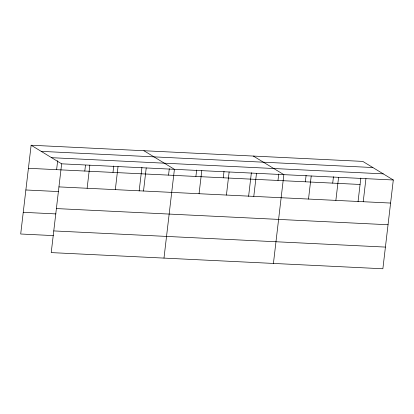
<?xml version="1.0" encoding="UTF-8"?>
<svg xmlns="http://www.w3.org/2000/svg" width="414" height="414" viewBox="0 0 414 414"><rect width="100%" height="100%" fill="white"/><g stroke="black" fill="none" stroke-linecap="round" stroke-linejoin="round"><path stroke-width="0.62" d="M31.128 145.231L61.65 163.825L51.222 252.602L382.872 268.769L393.3 179.992L362.778 161.398L31.128 145.231L20.7 234.008L53.375 235.602M56.609 169.668L57.665 160.699M84.798 171.044L85.475 165.274M87.131 188.261L89.843 165.196M112.991 172.415L113.741 166.009M115.325 189.638L118.031 166.573M139.156 191.009L141.935 167.385M143.513 191.009L146.22 167.949M168.539 175.122L169.295 168.715M163.985 258.098L174.413 169.321L143.891 150.727M195.9 176.457L196.655 170.05M199.062 193.721L201.773 170.656M223.265 177.792L224.015 171.386M226.427 195.056L229.133 171.991M248.602 196.345L251.376 172.721M253.787 196.386L256.494 173.321M277.985 180.457L278.736 174.051M273.426 263.433L283.854 174.656L253.332 156.062M305.346 181.793L306.101 175.386M308.508 199.056L311.219 175.991M332.706 183.128L333.461 176.721M335.868 200.392L338.58 177.327M358.043 201.68L360.822 178.056M363.228 201.721L365.94 178.657M41.203 151.364L372.848 167.535M51.579 157.687L383.229 173.854M61.65 163.825L393.3 179.992M28.421 168.291L360.066 184.463M58.943 186.89L390.588 203.057M25.87 189.979L58.545 191.573M56.397 208.573L388.042 224.74M23.246 212.32L55.921 213.914M53.768 230.919L385.418 247.086"/></g></svg>
